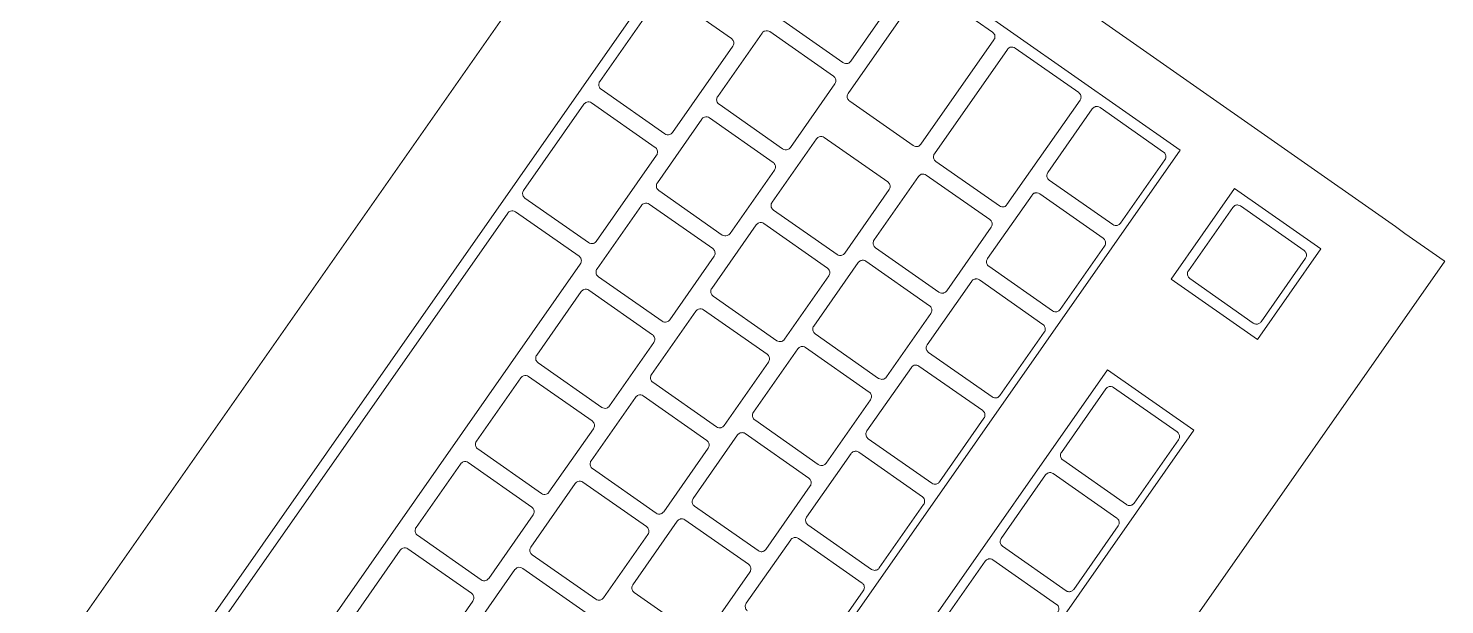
# Model space of a CAD drawing. Header units: inches. Extents: x 1 to 4637, y -664 to 702.
# Drawn here: x 1132.71 to 1142.78, y -17.07 to -12.97 of the extents above; entities that cross this region are included whole.
import ezdxf

# ---------------------------------------------------------------- set-up
doc = ezdxf.new("R2010")
doc.units = ezdxf.units.IN
doc.header["$MEASUREMENT"] = 0
doc.layers.add('I-FURN', color=30, linetype='Continuous', lineweight=9)

# ---------------------------------------------------------------- blocks, each defined once
blk = doc.blocks.new('Desk - Group 3 - No Side Chairs-V12-New Construction - Tel_Data_Elec Plan')
at = {"layer": 'I-FURN'}
for p, q in [((30.081, -12.887), (15.246, -2.5)), ((20.074, -6.793), (29.297, -13.252)), ((11.528, -7.809), (26.363, -18.197)), ((23.641, -9.386), (26.705, -11.532)), ((27.152, -16.315), (17.929, -9.857)), ((26.343, -12.048), (23.279, -9.903)), ((23.857, -10.451), (24.309, -10.767)), ((24.318, -10.822), (24.002, -11.274)), ((24.47, -10.88), (24.921, -11.196)), ((23.947, -11.284), (23.495, -10.967)), ((24.098, -11.342), (24.415, -10.889)), ((23.718, -11.267), (24.17, -11.583)), ((24.931, -11.251), (24.614, -11.703)), ((24.711, -11.771), (25.028, -11.318)), ((25.083, -11.309), (25.534, -11.625)), ((24.56, -11.713), (24.108, -11.396)), ((24.179, -11.638), (23.863, -12.09)), ((25.544, -11.68), (25.227, -12.132)), ((26.715, -11.586), (26.398, -12.039)), ((26.495, -12.106), (26.811, -11.654)), ((26.866, -11.644), (27.479, -12.074)), ((23.96, -12.158), (24.276, -11.705)), ((24.331, -11.696), (24.783, -12.012)), ((25.324, -12.2), (25.641, -11.747)), ((25.695, -11.738), (26.147, -12.054)), ((25.172, -12.142), (24.721, -11.825)), ((24.792, -12.067), (24.476, -12.519)), ((24.572, -12.587), (24.889, -12.134)), ((24.944, -12.125), (25.395, -12.441)), ((26.157, -12.109), (25.84, -12.561)), ((25.937, -12.629), (26.253, -12.177)), ((26.308, -12.167), (26.76, -12.483)), ((27.117, -12.59), (26.504, -12.161)), ((27.489, -12.128), (27.172, -12.581)), ((27.64, -12.186), (28.253, -12.615)), ((24.421, -12.529), (23.969, -12.212)), ((25.785, -12.571), (25.334, -12.255)), ((27.269, -12.648), (27.585, -12.196)), ((23.692, -12.883), (24.008, -12.431)), ((24.063, -12.421), (24.515, -12.738)), ((25.405, -12.496), (25.088, -12.948)), ((25.185, -13.016), (25.502, -12.563)), ((25.557, -12.554), (26.008, -12.87)), ((26.769, -12.538), (26.453, -12.99)), ((25.034, -12.958), (24.582, -12.641)), ((26.398, -13), (25.946, -12.684)), ((26.549, -13.058), (26.866, -12.606)), ((26.921, -12.596), (27.372, -12.912)), ((28.263, -12.67), (27.946, -13.123)), ((24.524, -12.792), (24.208, -13.245)), ((27.891, -13.132), (27.278, -12.703)), ((24.305, -13.312), (24.621, -12.86)), ((24.676, -12.85), (25.128, -13.167)), ((24.153, -13.254), (23.701, -12.938)), ((26.018, -12.925), (25.701, -13.377)), ((25.798, -13.445), (26.114, -12.993)), ((26.169, -12.983), (26.621, -13.299)), ((27.382, -12.967), (27.065, -13.419)), ((25.646, -13.387), (25.195, -13.071)), ((27.162, -13.487), (27.479, -13.035)), ((27.534, -13.025), (27.985, -13.341)), ((27.011, -13.429), (26.559, -13.113)), ((23.931, -13.228), (24.382, -13.545)), ((25.137, -13.221), (24.821, -13.674)), ((24.917, -13.741), (25.234, -13.289)), ((25.289, -13.279), (25.74, -13.596)), ((29.297, -13.252), (27.152, -16.315)), ((24.766, -13.683), (24.314, -13.367)), ((26.63, -13.354), (26.314, -13.806)), ((29.742, -13.371), (26.609, -17.846)), ((27.995, -13.396), (27.678, -13.848)), ((26.259, -13.816), (25.808, -13.5)), ((26.411, -13.874), (26.727, -13.422)), ((26.782, -13.412), (27.234, -13.728)), ((27.775, -13.916), (28.092, -13.464)), ((24.392, -13.599), (24.075, -14.052)), ((27.623, -13.858), (27.172, -13.542)), ((24.172, -14.119), (24.489, -13.667)), ((24.543, -13.657), (24.995, -13.974)), ((25.75, -13.65), (25.433, -14.103)), ((24.02, -14.061), (23.569, -13.745)), ((25.378, -14.112), (24.927, -13.796)), ((25.53, -14.17), (25.847, -13.718)), ((25.902, -13.709), (26.353, -14.025)), ((27.243, -13.783), (26.927, -14.235)), ((26.872, -14.245), (26.42, -13.929)), ((27.185, -14.416), (27.501, -13.964)), ((27.556, -13.954), (28.298, -14.473)), ((28.365, -14.377), (27.785, -13.971)), ((23.108, -14.06), (25.591, -15.799)), ((25.005, -14.028), (24.688, -14.481)), ((24.785, -14.548), (25.101, -14.096)), ((25.156, -14.086), (25.608, -14.403)), ((26.363, -14.08), (26.046, -14.532)), ((24.633, -14.49), (24.182, -14.174)), ((26.143, -14.599), (26.459, -14.147)), ((26.514, -14.138), (26.966, -14.454)), ((25.991, -14.541), (25.54, -14.225)), ((25.617, -14.457), (25.301, -14.91)), ((27.936, -14.99), (27.194, -14.471)), ((25.246, -14.919), (24.794, -14.603)), ((25.398, -14.977), (25.714, -14.525)), ((25.769, -14.516), (26.22, -14.832)), ((26.975, -14.509), (26.659, -14.961)), ((26.756, -15.029), (27.072, -14.576)), ((27.127, -14.567), (27.869, -15.086)), ((28.307, -14.528), (27.991, -14.98)), ((25.162, -16.412), (22.679, -14.673)), ((23.779, -14.612), (24.23, -14.928)), ((26.604, -14.97), (26.152, -14.654)), ((26.23, -14.887), (25.914, -15.339)), ((24.24, -14.983), (23.923, -15.435)), ((26.01, -15.406), (26.327, -14.954)), ((26.382, -14.945), (26.833, -15.261)), ((24.02, -15.503), (24.337, -15.051)), ((24.392, -15.041), (24.843, -15.357)), ((25.859, -15.348), (25.407, -15.032)), ((27.507, -15.603), (26.765, -15.083)), ((27.878, -15.141), (27.562, -15.593)), ((24.853, -15.412), (24.536, -15.864)), ((26.843, -15.316), (26.526, -15.768)), ((26.623, -15.836), (26.94, -15.383)), ((26.994, -15.374), (27.446, -15.69)), ((24.633, -15.932), (24.95, -15.48)), ((25.004, -15.47), (25.456, -15.786)), ((26.471, -15.777), (26.02, -15.461)), ((24.481, -15.874), (24.03, -15.558)), ((25.591, -15.799), (25.162, -16.412)), ((27.456, -15.745), (27.139, -16.197)), ((25.466, -15.841), (25.149, -16.293)), ((27.084, -16.206), (26.633, -15.89)), ((25.094, -16.303), (24.643, -15.987)), ((25.807, -16.864), (26.236, -16.251)), ((26.236, -16.251), (26.881, -16.702)), ((25.923, -16.835), (26.24, -16.383)), ((26.294, -16.373), (26.746, -16.69)), ((26.881, -16.702), (26.452, -17.315)), ((26.756, -16.744), (26.439, -17.197)), ((26.452, -17.315), (25.807, -16.864)), ((26.384, -17.206), (25.933, -16.89)), ((26.561, -17.914), (26.366, -18.193)), ((26.609, -17.846), (26.561, -17.914)), ((26.366, -18.193), (26.363, -18.197))]:
    blk.add_line(p, q, dxfattribs=at)
for points, knots in [([(24.309, -10.767), (24.312, -10.769), (24.318, -10.775), (24.325, -10.788), (24.326, -10.805), (24.322, -10.817), (24.318, -10.822)], [0, 0, 0, 0, 0.2, 0.4, 0.7, 1, 1, 1, 1]), ([(24.921, -11.196), (24.925, -11.198), (24.931, -11.204), (24.938, -11.217), (24.939, -11.234), (24.935, -11.246), (24.931, -11.251)], [0, 0, 0, 0, 0.2, 0.4, 0.7, 1, 1, 1, 1]), ([(24.108, -11.396), (24.105, -11.394), (24.099, -11.388), (24.092, -11.375), (24.09, -11.358), (24.095, -11.347), (24.098, -11.342)], [0, 0, 0, 0, 0.2, 0.4, 0.7, 1, 1, 1, 1]), ([(24.17, -11.583), (24.173, -11.585), (24.179, -11.591), (24.186, -11.604), (24.188, -11.621), (24.183, -11.633), (24.179, -11.638)], [0, 0, 0, 0, 0.2, 0.4, 0.7, 1, 1, 1, 1]), ([(26.705, -11.532), (26.708, -11.534), (26.714, -11.54), (26.721, -11.553), (26.723, -11.569), (26.718, -11.581), (26.715, -11.586)], [0, 0, 0, 0, 0.2, 0.4, 0.7, 1, 1, 1, 1]), ([(25.534, -11.625), (25.538, -11.627), (25.544, -11.633), (25.55, -11.646), (25.552, -11.663), (25.547, -11.675), (25.544, -11.68)], [0, 0, 0, 0, 0.2, 0.4, 0.7, 1, 1, 1, 1]), ([(24.721, -11.825), (24.717, -11.823), (24.711, -11.817), (24.705, -11.804), (24.703, -11.787), (24.708, -11.776), (24.711, -11.771)], [0, 0, 0, 0, 0.2, 0.4, 0.7, 1, 1, 1, 1]), ([(24.783, -12.012), (24.786, -12.014), (24.792, -12.02), (24.799, -12.033), (24.8, -12.05), (24.796, -12.062), (24.792, -12.067)], [0, 0, 0, 0, 0.2, 0.4, 0.7, 1, 1, 1, 1]), ([(26.147, -12.054), (26.15, -12.056), (26.156, -12.062), (26.163, -12.075), (26.165, -12.092), (26.16, -12.104), (26.157, -12.109)], [0, 0, 0, 0, 0.2, 0.4, 0.7, 1, 1, 1, 1]), ([(27.479, -12.074), (27.482, -12.076), (27.488, -12.082), (27.495, -12.095), (27.497, -12.111), (27.492, -12.123), (27.489, -12.128)], [0, 0, 0, 0, 0.2, 0.4, 0.7, 1, 1, 1, 1]), ([(23.969, -12.212), (23.966, -12.21), (23.96, -12.204), (23.954, -12.194), (23.952, -12.184), (23.953, -12.171), (23.956, -12.163), (23.96, -12.158)], [0, 0, 0, 0, 0.2, 0.4, 0.55, 0.7, 1, 1, 1, 1]), ([(26.504, -12.161), (26.501, -12.159), (26.495, -12.153), (26.488, -12.14), (26.487, -12.123), (26.491, -12.111), (26.495, -12.106)], [0, 0, 0, 0, 0.2, 0.4, 0.7, 1, 1, 1, 1]), ([(25.334, -12.255), (25.33, -12.252), (25.324, -12.246), (25.317, -12.233), (25.316, -12.217), (25.32, -12.205), (25.324, -12.2)], [0, 0, 0, 0, 0.2, 0.4, 0.7, 1, 1, 1, 1]), ([(25.395, -12.441), (25.399, -12.443), (25.405, -12.449), (25.412, -12.462), (25.413, -12.479), (25.409, -12.491), (25.405, -12.496)], [0, 0, 0, 0, 0.2, 0.4, 0.7, 1, 1, 1, 1]), ([(26.76, -12.483), (26.763, -12.485), (26.769, -12.491), (26.776, -12.504), (26.777, -12.521), (26.773, -12.533), (26.769, -12.538)], [0, 0, 0, 0, 0.2, 0.4, 0.7, 1, 1, 1, 1]), ([(24.582, -12.641), (24.579, -12.639), (24.573, -12.633), (24.567, -12.623), (24.565, -12.613), (24.565, -12.6), (24.569, -12.592), (24.572, -12.587)], [0, 0, 0, 0, 0.2, 0.4, 0.55, 0.7, 1, 1, 1, 1]), ([(25.946, -12.684), (25.943, -12.681), (25.937, -12.675), (25.93, -12.662), (25.928, -12.646), (25.933, -12.634), (25.937, -12.629)], [0, 0, 0, 0, 0.2, 0.4, 0.7, 1, 1, 1, 1]), ([(27.278, -12.703), (27.275, -12.701), (27.269, -12.695), (27.262, -12.682), (27.261, -12.665), (27.265, -12.653), (27.269, -12.648)], [0, 0, 0, 0, 0.2, 0.4, 0.7, 1, 1, 1, 1]), ([(24.515, -12.738), (24.518, -12.74), (24.524, -12.746), (24.53, -12.756), (24.532, -12.766), (24.531, -12.779), (24.528, -12.787), (24.524, -12.792)], [0, 0, 0, 0, 0.2, 0.4, 0.55, 0.7, 1, 1, 1, 1]), ([(26.008, -12.87), (26.011, -12.872), (26.017, -12.878), (26.024, -12.891), (26.026, -12.908), (26.021, -12.92), (26.018, -12.925)], [0, 0, 0, 0, 0.2, 0.4, 0.7, 1, 1, 1, 1]), ([(27.372, -12.912), (27.376, -12.914), (27.382, -12.92), (27.389, -12.933), (27.39, -12.95), (27.386, -12.962), (27.382, -12.967)], [0, 0, 0, 0, 0.2, 0.4, 0.7, 1, 1, 1, 1]), ([(25.195, -13.071), (25.191, -13.068), (25.185, -13.062), (25.18, -13.052), (25.178, -13.042), (25.178, -13.03), (25.182, -13.021), (25.185, -13.016)], [0, 0, 0, 0, 0.2, 0.4, 0.55, 0.7, 1, 1, 1, 1]), ([(26.559, -13.113), (26.556, -13.11), (26.55, -13.104), (26.543, -13.091), (26.541, -13.075), (26.546, -13.063), (26.549, -13.058)], [0, 0, 0, 0, 0.2, 0.4, 0.7, 1, 1, 1, 1]), ([(25.128, -13.167), (25.131, -13.169), (25.137, -13.175), (25.142, -13.185), (25.144, -13.195), (25.144, -13.208), (25.141, -13.216), (25.137, -13.221)], [0, 0, 0, 0, 0.2, 0.4, 0.55, 0.7, 1, 1, 1, 1]), ([(24.314, -13.367), (24.311, -13.365), (24.305, -13.359), (24.299, -13.349), (24.297, -13.338), (24.298, -13.326), (24.301, -13.317), (24.305, -13.312)], [0, 0, 0, 0, 0.2, 0.4, 0.55, 0.7, 1, 1, 1, 1]), ([(26.621, -13.299), (26.624, -13.301), (26.63, -13.307), (26.637, -13.32), (26.639, -13.337), (26.634, -13.349), (26.63, -13.354)], [0, 0, 0, 0, 0.2, 0.4, 0.7, 1, 1, 1, 1]), ([(27.985, -13.341), (27.989, -13.343), (27.995, -13.349), (28.001, -13.362), (28.003, -13.379), (27.998, -13.391), (27.995, -13.396)], [0, 0, 0, 0, 0.2, 0.4, 0.7, 1, 1, 1, 1]), ([(25.808, -13.5), (25.804, -13.497), (25.798, -13.491), (25.793, -13.481), (25.791, -13.471), (25.791, -13.459), (25.794, -13.45), (25.798, -13.445)], [0, 0, 0, 0, 0.2, 0.4, 0.55, 0.7, 1, 1, 1, 1]), ([(27.172, -13.542), (27.168, -13.539), (27.162, -13.533), (27.156, -13.521), (27.154, -13.504), (27.159, -13.492), (27.162, -13.487)], [0, 0, 0, 0, 0.2, 0.4, 0.7, 1, 1, 1, 1]), ([(24.382, -13.545), (24.386, -13.547), (24.392, -13.553), (24.397, -13.563), (24.399, -13.573), (24.399, -13.586), (24.395, -13.594), (24.392, -13.599)], [0, 0, 0, 0, 0.2, 0.4, 0.55, 0.7, 1, 1, 1, 1]), ([(25.74, -13.596), (25.744, -13.598), (25.75, -13.604), (25.755, -13.614), (25.757, -13.624), (25.757, -13.637), (25.753, -13.645), (25.75, -13.65)], [0, 0, 0, 0, 0.2, 0.4, 0.55, 0.7, 1, 1, 1, 1]), ([(24.927, -13.796), (24.924, -13.794), (24.917, -13.788), (24.912, -13.778), (24.91, -13.768), (24.91, -13.755), (24.914, -13.746), (24.917, -13.741)], [0, 0, 0, 0, 0.2, 0.4, 0.55, 0.7, 1, 1, 1, 1]), ([(27.234, -13.728), (27.237, -13.73), (27.243, -13.736), (27.25, -13.749), (27.251, -13.766), (27.247, -13.778), (27.243, -13.783)], [0, 0, 0, 0, 0.2, 0.4, 0.7, 1, 1, 1, 1]), ([(26.42, -13.929), (26.417, -13.926), (26.411, -13.92), (26.405, -13.91), (26.403, -13.9), (26.404, -13.888), (26.407, -13.879), (26.411, -13.874)], [0, 0, 0, 0, 0.2, 0.4, 0.55, 0.7, 1, 1, 1, 1]), ([(24.995, -13.974), (24.998, -13.976), (25.004, -13.982), (25.01, -13.992), (25.012, -14.002), (25.012, -14.015), (25.008, -14.023), (25.005, -14.028)], [0, 0, 0, 0, 0.2, 0.4, 0.55, 0.7, 1, 1, 1, 1]), ([(27.785, -13.971), (27.781, -13.968), (27.775, -13.963), (27.768, -13.95), (27.767, -13.933), (27.771, -13.921), (27.775, -13.916)], [0, 0, 0, 0, 0.2, 0.4, 0.7, 1, 1, 1, 1]), ([(26.353, -14.025), (26.356, -14.027), (26.362, -14.033), (26.368, -14.043), (26.37, -14.053), (26.37, -14.066), (26.366, -14.074), (26.363, -14.08)], [0, 0, 0, 0, 0.2, 0.4, 0.55, 0.7, 1, 1, 1, 1]), ([(24.182, -14.174), (24.178, -14.172), (24.172, -14.166), (24.167, -14.156), (24.165, -14.145), (24.165, -14.133), (24.169, -14.124), (24.172, -14.119)], [0, 0, 0, 0, 0.2, 0.4, 0.55, 0.7, 1, 1, 1, 1]), ([(25.54, -14.225), (25.536, -14.223), (25.53, -14.217), (25.525, -14.207), (25.523, -14.197), (25.523, -14.184), (25.527, -14.175), (25.53, -14.17)], [0, 0, 0, 0, 0.2, 0.4, 0.55, 0.7, 1, 1, 1, 1]), ([(25.608, -14.403), (25.611, -14.405), (25.617, -14.411), (25.623, -14.421), (25.625, -14.431), (25.624, -14.444), (25.621, -14.452), (25.617, -14.457)], [0, 0, 0, 0, 0.2, 0.4, 0.55, 0.7, 1, 1, 1, 1]), ([(26.966, -14.454), (26.969, -14.456), (26.975, -14.462), (26.981, -14.472), (26.983, -14.482), (26.982, -14.495), (26.979, -14.504), (26.975, -14.509)], [0, 0, 0, 0, 0.2, 0.4, 0.55, 0.7, 1, 1, 1, 1]), ([(27.194, -14.471), (27.191, -14.468), (27.185, -14.462), (27.179, -14.452), (27.177, -14.442), (27.178, -14.43), (27.181, -14.421), (27.185, -14.416)], [0, 0, 0, 0, 0.2, 0.4, 0.55, 0.7, 1, 1, 1, 1]), ([(24.794, -14.603), (24.791, -14.601), (24.785, -14.595), (24.78, -14.585), (24.777, -14.574), (24.778, -14.562), (24.781, -14.553), (24.785, -14.548)], [0, 0, 0, 0, 0.2, 0.4, 0.55, 0.7, 1, 1, 1, 1]), ([(26.152, -14.654), (26.149, -14.652), (26.143, -14.646), (26.138, -14.636), (26.135, -14.626), (26.136, -14.613), (26.139, -14.604), (26.143, -14.599)], [0, 0, 0, 0, 0.2, 0.4, 0.55, 0.7, 1, 1, 1, 1]), ([(26.22, -14.832), (26.224, -14.834), (26.23, -14.84), (26.235, -14.85), (26.237, -14.86), (26.237, -14.873), (26.234, -14.882), (26.23, -14.887)], [0, 0, 0, 0, 0.2, 0.4, 0.55, 0.7, 1, 1, 1, 1]), ([(24.23, -14.928), (24.234, -14.931), (24.24, -14.937), (24.245, -14.947), (24.247, -14.957), (24.247, -14.969), (24.244, -14.978), (24.24, -14.983)], [0, 0, 0, 0, 0.2, 0.4, 0.55, 0.7, 1, 1, 1, 1]), ([(25.407, -15.032), (25.404, -15.03), (25.398, -15.024), (25.392, -15.014), (25.39, -15.004), (25.391, -14.991), (25.394, -14.982), (25.398, -14.977)], [0, 0, 0, 0, 0.2, 0.4, 0.55, 0.7, 1, 1, 1, 1]), ([(26.765, -15.083), (26.762, -15.081), (26.756, -15.075), (26.75, -15.065), (26.748, -15.055), (26.749, -15.042), (26.752, -15.034), (26.756, -15.029)], [0, 0, 0, 0, 0.2, 0.4, 0.55, 0.7, 1, 1, 1, 1]), ([(27.869, -15.086), (27.872, -15.088), (27.878, -15.094), (27.884, -15.104), (27.886, -15.115), (27.885, -15.127), (27.882, -15.136), (27.878, -15.141)], [0, 0, 0, 0, 0.2, 0.4, 0.55, 0.7, 1, 1, 1, 1]), ([(26.833, -15.261), (26.837, -15.263), (26.843, -15.269), (26.848, -15.279), (26.85, -15.289), (26.85, -15.302), (26.846, -15.311), (26.843, -15.316)], [0, 0, 0, 0, 0.2, 0.4, 0.55, 0.7, 1, 1, 1, 1]), ([(24.843, -15.357), (24.847, -15.36), (24.853, -15.366), (24.858, -15.376), (24.86, -15.386), (24.86, -15.398), (24.856, -15.407), (24.853, -15.412)], [0, 0, 0, 0, 0.2, 0.4, 0.55, 0.7, 1, 1, 1, 1]), ([(26.02, -15.461), (26.017, -15.459), (26.01, -15.453), (26.005, -15.443), (26.003, -15.433), (26.003, -15.42), (26.007, -15.411), (26.01, -15.406)], [0, 0, 0, 0, 0.2, 0.4, 0.55, 0.7, 1, 1, 1, 1]), ([(27.446, -15.69), (27.449, -15.692), (27.455, -15.698), (27.461, -15.708), (27.463, -15.718), (27.463, -15.731), (27.459, -15.74), (27.456, -15.745)], [0, 0, 0, 0, 0.2, 0.4, 0.55, 0.7, 1, 1, 1, 1]), ([(25.456, -15.786), (25.459, -15.789), (25.466, -15.795), (25.471, -15.805), (25.473, -15.815), (25.473, -15.827), (25.469, -15.836), (25.466, -15.841)], [0, 0, 0, 0, 0.2, 0.4, 0.55, 0.7, 1, 1, 1, 1]), ([(26.633, -15.89), (26.629, -15.888), (26.623, -15.882), (26.618, -15.872), (26.616, -15.862), (26.616, -15.849), (26.62, -15.841), (26.623, -15.836)], [0, 0, 0, 0, 0.2, 0.4, 0.55, 0.7, 1, 1, 1, 1]), ([(26.746, -16.69), (26.749, -16.692), (26.756, -16.698), (26.761, -16.708), (26.763, -16.718), (26.763, -16.731), (26.759, -16.739), (26.756, -16.744)], [0, 0, 0, 0, 0.2, 0.4, 0.55, 0.7, 1, 1, 1, 1])]:
    blk.add_open_spline(points, degree=3, knots=knots, dxfattribs=at)
for points in [[(24.415, -10.889), (24.417, -10.886), (24.423, -10.88), (24.434, -10.874), (24.447, -10.872), (24.459, -10.874), (24.466, -10.877), (24.47, -10.88)], [(24.002, -11.274), (23.999, -11.277), (23.994, -11.283), (23.982, -11.289), (23.97, -11.291), (23.958, -11.29), (23.95, -11.286), (23.947, -11.284)], [(25.028, -11.318), (25.03, -11.315), (25.036, -11.309), (25.047, -11.303), (25.059, -11.301), (25.072, -11.303), (25.079, -11.306), (25.083, -11.309)], [(26.811, -11.654), (26.814, -11.651), (26.82, -11.645), (26.831, -11.639), (26.843, -11.637), (26.855, -11.638), (26.863, -11.642), (26.866, -11.644)], [(24.276, -11.705), (24.279, -11.702), (24.284, -11.696), (24.295, -11.69), (24.308, -11.688), (24.32, -11.69), (24.328, -11.693), (24.331, -11.696)], [(24.614, -11.703), (24.612, -11.706), (24.606, -11.712), (24.595, -11.718), (24.583, -11.72), (24.57, -11.719), (24.563, -11.715), (24.56, -11.713)], [(25.641, -11.747), (25.643, -11.744), (25.649, -11.738), (25.66, -11.732), (25.672, -11.73), (25.684, -11.732), (25.692, -11.735), (25.695, -11.738)], [(26.398, -12.039), (26.396, -12.042), (26.39, -12.048), (26.379, -12.054), (26.366, -12.056), (26.354, -12.054), (26.347, -12.051), (26.343, -12.048)], [(24.889, -12.134), (24.891, -12.131), (24.897, -12.125), (24.908, -12.119), (24.92, -12.117), (24.933, -12.119), (24.94, -12.122), (24.944, -12.125)], [(25.227, -12.132), (25.225, -12.135), (25.219, -12.141), (25.208, -12.147), (25.196, -12.149), (25.183, -12.148), (25.176, -12.144), (25.172, -12.142)], [(26.253, -12.177), (26.256, -12.173), (26.261, -12.167), (26.272, -12.161), (26.285, -12.159), (26.297, -12.161), (26.305, -12.165), (26.308, -12.167)], [(27.585, -12.196), (27.588, -12.193), (27.594, -12.187), (27.605, -12.181), (27.617, -12.179), (27.629, -12.18), (27.637, -12.184), (27.64, -12.186)], [(24.008, -12.431), (24.011, -12.428), (24.017, -12.422), (24.028, -12.416), (24.04, -12.414), (24.052, -12.415), (24.06, -12.419), (24.063, -12.421)], [(24.476, -12.519), (24.473, -12.522), (24.467, -12.528), (24.456, -12.534), (24.444, -12.536), (24.432, -12.535), (24.424, -12.531), (24.421, -12.529)], [(25.502, -12.563), (25.504, -12.56), (25.51, -12.554), (25.521, -12.548), (25.533, -12.546), (25.546, -12.548), (25.553, -12.551), (25.557, -12.554)], [(25.84, -12.561), (25.838, -12.564), (25.832, -12.57), (25.821, -12.576), (25.808, -12.578), (25.796, -12.577), (25.788, -12.573), (25.785, -12.571)], [(26.866, -12.606), (26.868, -12.602), (26.874, -12.596), (26.885, -12.59), (26.898, -12.588), (26.91, -12.59), (26.917, -12.594), (26.921, -12.596)], [(27.172, -12.581), (27.17, -12.584), (27.164, -12.59), (27.153, -12.596), (27.14, -12.598), (27.128, -12.596), (27.121, -12.593), (27.117, -12.59)], [(24.621, -12.86), (24.624, -12.857), (24.629, -12.851), (24.64, -12.845), (24.653, -12.843), (24.665, -12.844), (24.673, -12.848), (24.676, -12.85)], [(25.088, -12.948), (25.086, -12.951), (25.08, -12.957), (25.069, -12.963), (25.057, -12.965), (25.044, -12.964), (25.037, -12.96), (25.034, -12.958)], [(26.114, -12.993), (26.117, -12.989), (26.123, -12.983), (26.134, -12.977), (26.146, -12.975), (26.158, -12.977), (26.166, -12.98), (26.169, -12.983)], [(26.453, -12.99), (26.45, -12.993), (26.445, -12.999), (26.433, -13.005), (26.421, -13.007), (26.409, -13.006), (26.401, -13.002), (26.398, -13)], [(27.479, -13.035), (27.481, -13.031), (27.487, -13.025), (27.498, -13.019), (27.51, -13.017), (27.523, -13.019), (27.53, -13.023), (27.534, -13.025)], [(27.946, -13.123), (27.944, -13.126), (27.938, -13.132), (27.927, -13.138), (27.914, -13.14), (27.902, -13.138), (27.895, -13.135), (27.891, -13.132)], [(23.876, -13.238), (23.878, -13.235), (23.884, -13.229), (23.895, -13.223), (23.907, -13.221), (23.92, -13.222), (23.927, -13.226), (23.931, -13.228)], [(24.208, -13.245), (24.205, -13.248), (24.2, -13.254), (24.189, -13.26), (24.176, -13.262), (24.164, -13.26), (24.156, -13.257), (24.153, -13.254)], [(25.234, -13.289), (25.236, -13.286), (25.242, -13.28), (25.253, -13.274), (25.265, -13.272), (25.278, -13.273), (25.285, -13.277), (25.289, -13.279)], [(25.701, -13.377), (25.699, -13.38), (25.693, -13.386), (25.682, -13.392), (25.67, -13.394), (25.657, -13.393), (25.65, -13.389), (25.646, -13.387)], [(26.727, -13.422), (26.73, -13.418), (26.735, -13.412), (26.746, -13.406), (26.759, -13.404), (26.771, -13.406), (26.779, -13.41), (26.782, -13.412)], [(27.065, -13.419), (27.063, -13.422), (27.057, -13.428), (27.046, -13.434), (27.034, -13.437), (27.021, -13.435), (27.014, -13.431), (27.011, -13.429)], [(24.489, -13.667), (24.491, -13.664), (24.497, -13.658), (24.508, -13.652), (24.52, -13.65), (24.532, -13.651), (24.54, -13.655), (24.543, -13.657)], [(24.821, -13.674), (24.818, -13.677), (24.812, -13.683), (24.802, -13.689), (24.789, -13.691), (24.777, -13.689), (24.769, -13.686), (24.766, -13.683)], [(25.847, -13.718), (25.849, -13.715), (25.855, -13.709), (25.866, -13.703), (25.878, -13.701), (25.891, -13.702), (25.898, -13.706), (25.902, -13.709)], [(26.314, -13.806), (26.311, -13.809), (26.306, -13.815), (26.295, -13.821), (26.282, -13.823), (26.27, -13.822), (26.262, -13.818), (26.259, -13.816)], [(27.678, -13.848), (27.676, -13.852), (27.67, -13.858), (27.659, -13.863), (27.647, -13.866), (27.634, -13.864), (27.627, -13.86), (27.623, -13.858)], [(27.501, -13.964), (27.504, -13.96), (27.509, -13.954), (27.52, -13.948), (27.533, -13.946), (27.545, -13.948), (27.553, -13.952), (27.556, -13.954)], [(24.075, -14.052), (24.073, -14.055), (24.067, -14.061), (24.056, -14.067), (24.044, -14.069), (24.031, -14.067), (24.024, -14.064), (24.02, -14.061)], [(25.101, -14.096), (25.104, -14.093), (25.109, -14.087), (25.12, -14.081), (25.133, -14.079), (25.145, -14.08), (25.153, -14.084), (25.156, -14.086)], [(25.433, -14.103), (25.431, -14.106), (25.425, -14.112), (25.414, -14.118), (25.402, -14.12), (25.389, -14.118), (25.382, -14.115), (25.378, -14.112)], [(26.459, -14.147), (26.462, -14.144), (26.468, -14.138), (26.479, -14.132), (26.491, -14.13), (26.503, -14.132), (26.511, -14.135), (26.514, -14.138)], [(26.927, -14.235), (26.924, -14.238), (26.918, -14.244), (26.907, -14.25), (26.895, -14.253), (26.883, -14.251), (26.875, -14.247), (26.872, -14.245)], [(24.688, -14.481), (24.686, -14.484), (24.68, -14.49), (24.669, -14.496), (24.657, -14.498), (24.644, -14.496), (24.637, -14.493), (24.633, -14.49)], [(25.714, -14.525), (25.717, -14.522), (25.722, -14.516), (25.733, -14.51), (25.746, -14.508), (25.758, -14.509), (25.766, -14.513), (25.769, -14.516)], [(26.046, -14.532), (26.044, -14.535), (26.038, -14.541), (26.027, -14.547), (26.015, -14.549), (26.002, -14.547), (25.995, -14.544), (25.991, -14.541)], [(27.072, -14.576), (27.075, -14.573), (27.08, -14.567), (27.091, -14.561), (27.104, -14.559), (27.116, -14.561), (27.124, -14.564), (27.127, -14.567)], [(25.301, -14.91), (25.298, -14.913), (25.293, -14.919), (25.282, -14.925), (25.269, -14.927), (25.257, -14.925), (25.249, -14.922), (25.246, -14.919)], [(26.327, -14.954), (26.329, -14.951), (26.335, -14.945), (26.346, -14.939), (26.358, -14.937), (26.371, -14.939), (26.378, -14.942), (26.382, -14.945)], [(26.659, -14.961), (26.656, -14.964), (26.651, -14.97), (26.64, -14.976), (26.627, -14.978), (26.615, -14.976), (26.607, -14.973), (26.604, -14.97)], [(27.991, -14.98), (27.989, -14.984), (27.983, -14.99), (27.972, -14.996), (27.959, -14.998), (27.947, -14.996), (27.939, -14.992), (27.936, -14.99)], [(24.337, -15.051), (24.339, -15.047), (24.345, -15.042), (24.356, -15.036), (24.368, -15.033), (24.381, -15.035), (24.388, -15.039), (24.392, -15.041)], [(25.914, -15.339), (25.911, -15.342), (25.905, -15.348), (25.895, -15.354), (25.882, -15.356), (25.87, -15.354), (25.862, -15.351), (25.859, -15.348)], [(26.94, -15.383), (26.942, -15.38), (26.948, -15.374), (26.959, -15.368), (26.971, -15.366), (26.983, -15.368), (26.991, -15.371), (26.994, -15.374)], [(23.923, -15.435), (23.922, -15.438), (23.917, -15.443), (23.908, -15.449), (23.899, -15.452), (23.888, -15.452), (23.878, -15.45), (23.872, -15.447), (23.869, -15.445)], [(24.03, -15.558), (24.027, -15.556), (24.022, -15.551), (24.016, -15.542), (24.013, -15.532), (24.013, -15.522), (24.015, -15.512), (24.018, -15.506), (24.02, -15.503)], [(24.95, -15.48), (24.952, -15.476), (24.958, -15.471), (24.969, -15.465), (24.981, -15.462), (24.993, -15.464), (25.001, -15.468), (25.004, -15.47)], [(27.562, -15.593), (27.559, -15.596), (27.554, -15.602), (27.543, -15.608), (27.53, -15.61), (27.518, -15.609), (27.51, -15.605), (27.507, -15.603)], [(26.526, -15.768), (26.524, -15.771), (26.518, -15.777), (26.507, -15.783), (26.495, -15.785), (26.482, -15.784), (26.475, -15.78), (26.471, -15.777)], [(24.536, -15.864), (24.534, -15.867), (24.53, -15.872), (24.521, -15.878), (24.511, -15.881), (24.501, -15.881), (24.491, -15.879), (24.484, -15.876), (24.481, -15.874)], [(24.643, -15.987), (24.64, -15.985), (24.635, -15.98), (24.629, -15.971), (24.626, -15.961), (24.626, -15.951), (24.628, -15.941), (24.631, -15.935), (24.633, -15.932)], [(27.139, -16.197), (27.137, -16.2), (27.131, -16.206), (27.12, -16.212), (27.108, -16.214), (27.095, -16.213), (27.088, -16.209), (27.084, -16.206)], [(25.149, -16.293), (25.147, -16.296), (25.142, -16.301), (25.134, -16.307), (25.124, -16.31), (25.114, -16.31), (25.103, -16.308), (25.097, -16.305), (25.094, -16.303)], [(26.24, -16.383), (26.242, -16.38), (26.248, -16.374), (26.259, -16.368), (26.271, -16.366), (26.283, -16.367), (26.291, -16.371), (26.294, -16.373)], [(25.933, -16.89), (25.93, -16.888), (25.925, -16.883), (25.919, -16.874), (25.916, -16.864), (25.916, -16.854), (25.918, -16.844), (25.921, -16.838), (25.923, -16.835)], [(26.439, -17.197), (26.437, -17.199), (26.432, -17.204), (26.424, -17.21), (26.414, -17.213), (26.404, -17.214), (26.393, -17.212), (26.387, -17.208), (26.384, -17.206)]]:
    blk.add_open_spline(points, degree=3, dxfattribs=at)

msp = doc.modelspace()

# ---------------------------------------------------------------- block references
at = {"layer": 'I-FURN', "rotation": 89.99999999999991}
msp.add_blockref('Desk - Group 3 - No Side Chairs-V12-New Construction - Tel_Data_Elec Plan', (1124.586, -40.992), dxfattribs=at)

doc.saveas('drawing.dxf')
